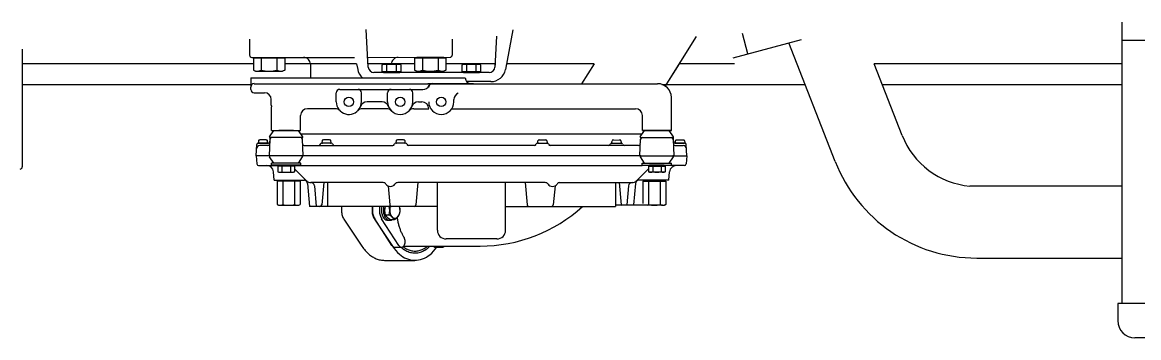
# Model space of a CAD drawing. Header units: millimetres. Extents: x 1638 to 3309, y -435 to 1865.
# Drawn here: x 2375.89 to 2380.93, y -282.7 to -281.27 of the extents above; entities that cross this region are included whole.
import ezdxf

# ---------------------------------------------------------------- set-up
doc = ezdxf.new("R2010")
doc.units = ezdxf.units.MM
doc.linetypes.add('HIDDEN', pattern=[9.525, 6.35, -3.175])
doc.layers.add('35C', color=2, linetype='Continuous')
doc.layers.add('GRAPHICS', color=2, linetype='Continuous')
doc.layers.add('ballast', color=1, linetype='HIDDEN', lineweight=25)

# ---------------------------------------------------------------- blocks, each defined once
blk = doc.blocks.new('EXISTING BALLAST SYSTEM')
at = {"layer": '35C', "color": 8}
for p, q in [((2375.8904, -281.5513), (2376.9284, -281.5513)), ((2378.7786, -281.5513), (2379.4255, -281.5513)), ((2379.7737, -281.5513), (2380.8549, -281.5513))]:
    blk.add_line(p, q, dxfattribs=at)
at = {"layer": 'GRAPHICS', "color": 8}
for p, q in [((2380.8549, -281.2706), (2380.8549, -282.5429)), ((2376.9164, -281.3466), (2376.9164, -281.4188)), ((2377.4527, -281.4734, 0), (2377.4438, -281.3031, 0)), ((2377.8322, -281.3466), (2377.8322, -281.4187)), ((2378.0316, -281.334, 0), (2378.0243, -281.4734, 0)), ((2378.1051, -281.3046, 0), (2378.0721, -281.4841, 0)), ((2378.934, -281.3343), (2378.7916, -281.5604)), ((2379.1008, -281.4312), (2379.4093, -281.3485)), ((2379.1008, -281.4312), (2379.4093, -281.3485)), ((2379.167, -281.4134), (2379.1425, -281.3219)), ((2379.167, -281.4134), (2379.1425, -281.3219)), ((2382.2985, -281.353), (2380.8549, -281.353)), ((2375.8904, -281.3927), (2375.8904, -281.9243)), ((2379.5611, -281.9001), (2379.3525, -281.3638)), ((2376.9267, -281.4291), (2377.3901, -281.4291)), ((2376.9338, -281.4324), (2376.9338, -281.4868)), ((2377.0754, -281.4324), (2376.9338, -281.4324)), ((2376.9433, -281.4291), (2376.9433, -281.4324)), ((2376.9433, -281.4291), (2377.0659, -281.4291)), ((2376.9692, -281.4324), (2376.9692, -281.4868)), ((2377.04, -281.4324), (2377.04, -281.4868)), ((2377.0659, -281.4291), (2377.0659, -281.4324)), ((2377.0754, -281.4324), (2377.0754, -281.4868)), ((2377.4458, -281.4291), (2377.8219, -281.429)), ((2377.8035, -281.4323), (2377.6619, -281.4323)), ((2377.6619, -281.4323), (2377.6619, -281.4868)), ((2377.6714, -281.429), (2377.794, -281.429)), ((2377.6714, -281.429), (2377.6714, -281.4323)), ((2377.6973, -281.4323), (2377.6973, -281.4868)), ((2377.7681, -281.4323), (2377.7681, -281.4868)), ((2377.794, -281.429), (2377.794, -281.4323)), ((2377.8035, -281.4323), (2377.8035, -281.4868)), ((2376.9338, -281.4581), (2375.8904, -281.4581)), ((2376.9338, -281.4581), (2375.8904, -281.4581)), ((2375.8904, -281.4581), (2375.8904, -281.9243)), ((2376.9338, -281.4581), (2376.9338, -281.4868)), ((2376.9338, -281.4868), (2376.9433, -281.492)), ((2376.9338, -281.4868), (2376.9433, -281.492)), ((2376.9433, -281.492), (2377.0659, -281.492)), ((2376.9433, -281.492), (2377.0659, -281.492)), ((2377.0754, -281.4868), (2377.0659, -281.492)), ((2377.0754, -281.4868), (2377.0659, -281.492)), ((2377.4001, -281.4581), (2377.0754, -281.4581)), ((2377.4001, -281.4581), (2377.0754, -281.4581)), ((2377.1914, -281.4581), (2377.0754, -281.4581)), ((2377.0754, -281.4581), (2377.0754, -281.4868)), ((2377.1914, -281.4595), (2377.1914, -281.5225)), ((2377.1914, -281.4595), (2377.1914, -281.5225)), ((2377.1914, -281.4595), (2377.1914, -281.5225)), ((2377.4001, -281.4581, 0), (2377.4049, -281.4841, 0)), ((2377.6619, -281.4581), (2377.4519, -281.4581)), ((2377.6619, -281.4581), (2377.4519, -281.4581)), ((2377.4527, -281.4734, 0), (2377.4519, -281.4581, 0)), ((2377.9986, -281.4978, 0), (2377.4784, -281.4978, 0)), ((2377.5214, -281.4978, 0), (2377.4784, -281.4978, 0)), ((2377.5157, -281.463, 0), (2377.5214, -281.4598, 0)), ((2377.5157, -281.463, 0), (2377.5214, -281.4598, 0)), ((2377.5157, -281.4945, 0), (2377.5157, -281.463, 0)), ((2377.5157, -281.4945, 0), (2377.5157, -281.463, 0)), ((2377.5214, -281.4945, 0), (2377.5157, -281.4945, 0)), ((2377.6007, -281.4945, 0), (2377.5157, -281.4945, 0)), ((2377.5214, -281.4598, 0), (2377.595, -281.4598, 0)), ((2377.5214, -281.4598, 0), (2377.595, -281.4598, 0)), ((2377.5214, -281.4978, 0), (2377.5214, -281.4945, 0)), ((2377.5214, -281.4978, 0), (2377.5214, -281.4945, 0)), ((2377.5214, -281.4978, 0), (2377.595, -281.4978, 0)), ((2377.537, -281.4945, 0), (2377.537, -281.463, 0)), ((2377.6619, -281.4581), (2377.5572, -281.4581)), ((2377.6619, -281.4581), (2377.5572, -281.4581)), ((2377.5795, -281.4945, 0), (2377.5795, -281.463, 0)), ((2377.6007, -281.463, 0), (2377.595, -281.4598, 0)), ((2377.6007, -281.463, 0), (2377.595, -281.4598, 0)), ((2377.595, -281.4978, 0), (2377.595, -281.4945, 0)), ((2377.595, -281.4978, 0), (2377.595, -281.4945, 0)), ((2377.6007, -281.4945, 0), (2377.595, -281.4945, 0)), ((2377.882, -281.4978, 0), (2377.595, -281.4978, 0)), ((2377.6007, -281.4945, 0), (2377.6007, -281.463, 0)), ((2377.6007, -281.4945, 0), (2377.6007, -281.463, 0)), ((2377.6619, -281.4581), (2377.6619, -281.4868)), ((2377.6619, -281.4868), (2377.6714, -281.492)), ((2377.6619, -281.4868), (2377.6714, -281.492)), ((2377.6714, -281.492), (2377.794, -281.492)), ((2377.6714, -281.492), (2377.794, -281.492)), ((2377.8035, -281.4868), (2377.794, -281.492)), ((2377.8035, -281.4868), (2377.794, -281.492)), ((2377.9615, -281.4581), (2377.8035, -281.4581)), ((2378.0251, -281.4581), (2377.8035, -281.4581)), ((2377.9615, -281.4581), (2377.8035, -281.4581)), ((2378.0251, -281.4581), (2377.8035, -281.4581)), ((2377.8035, -281.4581), (2377.8035, -281.4868)), ((2377.8763, -281.463, 0), (2377.882, -281.4598, 0)), ((2377.8763, -281.463, 0), (2377.882, -281.4598, 0)), ((2377.8763, -281.4945, 0), (2377.8763, -281.463, 0)), ((2377.8763, -281.4945, 0), (2377.8763, -281.463, 0)), ((2377.9613, -281.4945, 0), (2377.8763, -281.4945, 0)), ((2377.882, -281.4945, 0), (2377.8763, -281.4945, 0)), ((2377.882, -281.4598, 0), (2377.9556, -281.4598, 0)), ((2377.882, -281.4598, 0), (2377.9556, -281.4598, 0)), ((2377.882, -281.4978, 0), (2377.882, -281.4945, 0)), ((2377.882, -281.4978, 0), (2377.882, -281.4945, 0)), ((2377.882, -281.4978, 0), (2377.9556, -281.4978, 0)), ((2377.8975, -281.4945, 0), (2377.8975, -281.463, 0)), ((2377.94, -281.4945, 0), (2377.94, -281.463, 0)), ((2377.9613, -281.463, 0), (2377.9556, -281.4598, 0)), ((2377.9613, -281.463, 0), (2377.9556, -281.4598, 0)), ((2377.9556, -281.4978, 0), (2377.9556, -281.4945, 0)), ((2377.9556, -281.4978, 0), (2377.9556, -281.4945, 0)), ((2377.9613, -281.4945, 0), (2377.9556, -281.4945, 0)), ((2377.9986, -281.4978, 0), (2377.9556, -281.4978, 0)), ((2377.9613, -281.4945, 0), (2377.9613, -281.463, 0)), ((2377.9613, -281.4945, 0), (2377.9613, -281.463, 0)), ((2378.0251, -281.4581), (2377.9615, -281.4581)), ((2378.0251, -281.4581, 0), (2378.0243, -281.4734, 0)), ((2378.0769, -281.4581, 0), (2378.0721, -281.4841, 0)), ((2378.4725, -281.4581), (2378.0769, -281.4581)), ((2378.4725, -281.4581), (2378.0769, -281.4581)), ((2378.4725, -281.4581), (2378.4156, -281.5483)), ((2378.856, -281.4581), (2378.7916, -281.5604)), ((2379.1061, -281.4581), (2378.856, -281.4581)), ((2379.1061, -281.4581), (2378.856, -281.4581)), ((2380.8549, -281.4581), (2379.7374, -281.4581)), ((2380.8549, -281.4581), (2379.7374, -281.4581)), ((2379.8636, -281.7824), (2379.7374, -281.4581)), ((2380.8549, -281.4581), (2380.8549, -282.5429)), ((2376.9221, -281.5225, 0), (2377.8905, -281.5225, 0)), ((2376.9221, -281.5225, 0), (2377.8905, -281.5225, 0)), ((2376.9221, -281.5225, 0), (2377.8905, -281.5225, 0)), ((2376.9221, -281.5225, 0), (2376.9221, -281.5637, 0)), ((2376.9221, -281.5225, 0), (2376.9221, -281.5637, 0)), ((2376.9375, -281.5483, 0), (2377.7411, -281.5483, 0)), ((2377.8476, -281.5483, 0), (2377.7219, -281.5483, 0)), ((2377.7411, -281.5483, 0), (2377.8501, -281.5483, 0)), ((2377.9273, -281.5483, 0), (2377.8501, -281.5483, 0)), ((2377.8501, -281.5483, 0), (2378.7595, -281.5483, 0)), ((2378.0063, -281.539), (2377.8965, -281.539)), ((2378.0063, -281.539), (2377.8965, -281.539)), ((2377.9163, -281.5483, 0), (2378.7595, -281.5483, 0)), ((2377.9163, -281.5483, 0), (2378.7595, -281.5483, 0)), ((2376.9221, -281.574, 0), (2376.9221, -281.5637, 0)), ((2376.9221, -281.574, 0), (2376.9221, -281.5637, 0)), ((2376.9375, -281.5895, 0), (2376.9839, -281.5895, 0)), ((2376.9375, -281.5895, 0), (2376.9839, -281.5895, 0)), ((2377.3084, -281.6307, 0), (2377.3084, -281.5895, 0)), ((2377.3239, -281.574, 0), (2377.6996, -281.574, 0)), ((2377.4218, -281.6307, 0), (2377.4218, -281.5895, 0)), ((2377.5402, -281.6307, 0), (2377.5402, -281.5895, 0)), ((2377.6536, -281.6307, 0), (2377.6536, -281.5895, 0)), ((2377.0148, -281.6204, 0), (2377.0163, -281.6204, 0)), ((2377.0148, -281.6461, 0), (2377.0148, -281.6204, 0)), ((2377.0148, -281.6461, 0), (2377.0148, -281.6204, 0)), ((2377.0148, -281.6204, 0), (2377.0163, -281.6204, 0)), ((2377.0163, -281.7595, 0), (2377.0163, -281.6529, 0)), ((2377.0163, -281.7595, 0), (2377.0163, -281.6529, 0)), ((2377.515, -281.6307, 0), (2377.447, -281.6307, 0)), ((2377.6788, -281.6307, 0), (2377.6948, -281.6307, 0)), ((2377.839, -281.6307, 0), (2377.839, -281.6204, 0)), ((2378.8213, -281.7595, 0), (2378.8213, -281.6101, 0)), ((2378.8213, -281.7595, 0), (2378.8213, -281.6101, 0)), ((2377.1472, -281.7595, 0), (2377.1472, -281.6925, 0)), ((2377.3031, -281.6616, 0), (2377.1781, -281.6616, 0)), ((2377.5349, -281.6616, 0), (2377.4271, -281.6616, 0)), ((2377.6589, -281.6616, 0), (2377.7257, -281.6616, 0)), ((2377.8298, -281.6616, 0), (2378.6596, -281.6616, 0)), ((2378.6905, -281.7595, 0), (2378.6905, -281.6925, 0)), ((2376.9572, -281.8062, 0), (2376.9562, -281.8148, 0)), ((2376.9572, -281.8062, 0), (2376.9562, -281.8148, 0)), ((2376.9909, -281.8026, 0), (2376.9636, -281.8026, 0)), ((2376.9909, -281.8026, 0), (2376.9636, -281.8026, 0)), ((2376.9983, -281.8148, 0), (2376.9973, -281.8062, 0)), ((2376.9983, -281.8148, 0), (2376.9973, -281.8062, 0)), ((2377.0084, -281.7997, 0), (2377.0045, -281.8748, 0)), ((2377.0088, -281.7923, 0), (2377.0067, -281.8237, 0)), ((2377.0071, -281.7883, 0), (2377.0263, -281.7595, 0)), ((2377.0071, -281.7883, 0), (2377.0263, -281.7595, 0)), ((2377.0088, -281.7923, 0), (2377.0076, -281.8108, 0)), ((2377.1543, -281.7923, 0), (2377.0092, -281.7923, 0)), ((2377.0863, -281.7923, 0), (2377.0162, -281.7923, 0)), ((2377.0163, -281.7595, 0), (2377.0263, -281.7595, 0)), ((2377.0163, -281.7595, 0), (2377.0263, -281.7595, 0)), ((2377.0163, -281.7595, 0), (2377.1472, -281.7595, 0)), ((2377.0163, -281.7595, 0), (2377.1472, -281.7595, 0)), ((2377.1145, -281.7595, 0), (2377.0491, -281.7595, 0)), ((2377.1474, -281.7923, 0), (2377.0863, -281.7923, 0)), ((2377.1565, -281.7883, 0), (2377.1372, -281.7595, 0)), ((2378.6888, -281.7769, 0), (2377.1488, -281.7769, 0)), ((2377.159, -281.8748, 0), (2377.1551, -281.7997, 0)), ((2377.2438, -281.8062, 0), (2377.2428, -281.8148, 0)), ((2377.2438, -281.8062, 0), (2377.2428, -281.8148, 0)), ((2377.2776, -281.8026, 0), (2377.2502, -281.8026, 0)), ((2377.2849, -281.8148, 0), (2377.284, -281.8062, 0)), ((2377.2849, -281.8148, 0), (2377.284, -281.8062, 0)), ((2377.5786, -281.8062, 0), (2377.5777, -281.8148, 0)), ((2377.6124, -281.8026, 0), (2377.585, -281.8026, 0)), ((2377.6198, -281.8148, 0), (2377.6188, -281.8062, 0)), ((2378.2179, -281.8148, 0), (2378.2189, -281.8062, 0)), ((2378.2253, -281.8026, 0), (2378.2526, -281.8026, 0)), ((2378.259, -281.8062, 0), (2378.26, -281.8148, 0)), ((2378.5527, -281.8148, 0), (2378.5537, -281.8062, 0)), ((2378.5601, -281.8026, 0), (2378.5928, -281.8043, 0)), ((2378.5939, -281.8062, 0), (2378.5948, -281.8148, 0)), ((2378.6786, -281.8748, 0), (2378.6826, -281.7997, 0)), ((2378.6812, -281.7884, 0), (2378.7004, -281.7595, 0)), ((2378.6833, -281.7924, 0), (2378.8285, -281.7924, 0)), ((2378.6903, -281.7924, 0), (2378.7513, -281.7924, 0)), ((2378.6905, -281.7595, 0), (2378.8213, -281.7595, 0)), ((2378.8213, -281.7595, 0), (2378.6905, -281.7595, 0)), ((2378.7232, -281.7595, 0), (2378.7886, -281.7595, 0)), ((2378.7513, -281.7924, 0), (2378.8215, -281.7924, 0)), ((2378.8113, -281.7595, 0), (2378.8213, -281.7595, 0)), ((2378.8306, -281.7884, 0), (2378.8113, -281.7595, 0)), ((2378.8306, -281.7884, 0), (2378.8114, -281.7595, 0)), ((2378.8213, -281.7595, 0), (2378.8114, -281.7595, 0)), ((2378.8288, -281.7924, 0), (2378.831, -281.8238, 0)), ((2378.8288, -281.7924, 0), (2378.8301, -281.8107, 0)), ((2378.8292, -281.7997, 0), (2378.8332, -281.8748, 0)), ((2378.8394, -281.8148, 0), (2378.8403, -281.8062, 0)), ((2378.8394, -281.8148, 0), (2378.8403, -281.8062, 0)), ((2378.8467, -281.8026, 0), (2378.8741, -281.8026, 0)), ((2378.8467, -281.8026, 0), (2378.8741, -281.8026, 0)), ((2378.8805, -281.8062, 0), (2378.8815, -281.8148, 0)), ((2378.8805, -281.8062, 0), (2378.8815, -281.8148, 0)), ((2376.9463, -281.8748, 0), (2376.9491, -281.8227, 0)), ((2376.9463, -281.8748, 0), (2376.9491, -281.8227, 0)), ((2376.9542, -281.8178, 0), (2376.9999, -281.8178, 0)), ((2376.9542, -281.8178, 0), (2376.9999, -281.8178, 0)), ((2376.9957, -281.8176, 0), (2376.9588, -281.8176, 0)), ((2376.9957, -281.8176, 0), (2376.9588, -281.8176, 0)), ((2376.9996, -281.8284, 0), (2376.9634, -281.8284, 0)), ((2377.1639, -281.8284, 0), (2377.3858, -281.8284, 0)), ((2377.2866, -281.8178, 0), (2377.2412, -281.8178, 0)), ((2377.2866, -281.8178, 0), (2377.2412, -281.8178, 0)), ((2377.2824, -281.8176, 0), (2377.2454, -281.8176, 0)), ((2377.3858, -281.8284, 0), (2377.5634, -281.8284, 0)), ((2377.6214, -281.8178, 0), (2377.576, -281.8178, 0)), ((2377.6172, -281.8176, 0), (2377.5802, -281.8176, 0)), ((2378.2036, -281.8284, 0), (2377.634, -281.8284, 0)), ((2378.2163, -281.8178, 0), (2378.2616, -281.8178, 0)), ((2378.2205, -281.8176, 0), (2378.2574, -281.8176, 0)), ((2378.4519, -281.8284, 0), (2378.2743, -281.8284, 0)), ((2378.6737, -281.8284, 0), (2378.4519, -281.8284, 0)), ((2378.5511, -281.8178, 0), (2378.5964, -281.8178, 0)), ((2378.5553, -281.8176, 0), (2378.5923, -281.8176, 0)), ((2378.8835, -281.8179, 0), (2378.8378, -281.8179, 0)), ((2378.8835, -281.8179, 0), (2378.8378, -281.8179, 0)), ((2378.8381, -281.8284, 0), (2378.8742, -281.8284, 0)), ((2378.8419, -281.8176, 0), (2378.8789, -281.8176, 0)), ((2378.8419, -281.8176, 0), (2378.8789, -281.8176, 0)), ((2378.8913, -281.8748, 0), (2378.8886, -281.8227, 0)), ((2378.8913, -281.8748, 0), (2378.8886, -281.8227, 0)), ((2376.9463, -281.8748, 0), (2376.9496, -281.9115, 0)), ((2376.9463, -281.8748, 0), (2376.9496, -281.9115, 0)), ((2377.0851, -281.8748, 0), (2376.9464, -281.8748, 0)), ((2377.0263, -281.9073, 0), (2377.0073, -281.8788, 0)), ((2377.0161, -281.9176, 0), (2377.0161, -281.9073, 0)), ((2377.1474, -281.9073, 0), (2377.0161, -281.9073, 0)), ((2377.1145, -281.9073, 0), (2377.0491, -281.9073, 0)), ((2378.6835, -281.8748, 0), (2377.0851, -281.8748, 0)), ((2377.1372, -281.9073, 0), (2377.1563, -281.8788, 0)), ((2377.1474, -281.9176, 0), (2377.1474, -281.9073, 0)), ((2378.7004, -281.9073, 0), (2378.6814, -281.8788, 0)), ((2378.6835, -281.8748, 0), (2378.8913, -281.8748, 0)), ((2378.6902, -281.9176, 0), (2378.6902, -281.9073, 0)), ((2378.6902, -281.9073, 0), (2378.8216, -281.9073, 0)), ((2378.7232, -281.9073, 0), (2378.7886, -281.9073, 0)), ((2378.8114, -281.9073, 0), (2378.8304, -281.8788, 0)), ((2378.8216, -281.9176, 0), (2378.8216, -281.9073, 0)), ((2378.8913, -281.8748, 0), (2378.8881, -281.9115, 0)), ((2378.8913, -281.8748, 0), (2378.8881, -281.9115, 0)), ((2376.9573, -281.9185, 0), (2377.0491, -281.9185, 0)), ((2376.9573, -281.9185, 0), (2376.9995, -281.9185, 0)), ((2377.1474, -281.9176, 0), (2377.0161, -281.9176, 0)), ((2377.028, -281.9853, 0), (2377.0246, -281.9468, 0)), ((2377.028, -281.9853, 0), (2377.0246, -281.9468, 0)), ((2377.044, -281.9209, 0), (2377.044, -281.9465, 0)), ((2377.1195, -281.9209, 0), (2377.044, -281.9209, 0)), ((2377.044, -281.9465, 0), (2377.0491, -281.9493, 0)), ((2377.0491, -281.9176, 0), (2377.0491, -281.9209, 0)), ((2377.0491, -281.9176, 0), (2377.1145, -281.9176, 0)), ((2377.0491, -281.9493, 0), (2377.1145, -281.9493, 0)), ((2377.0629, -281.9209, 0), (2377.0629, -281.9465, 0)), ((2377.1007, -281.9209, 0), (2377.1007, -281.9465, 0)), ((2377.1145, -281.9176, 0), (2377.1145, -281.9209, 0)), ((2377.1145, -281.9185, 0), (2378.6902, -281.9185, 0)), ((2377.1195, -281.9465, 0), (2377.1145, -281.9493, 0)), ((2377.1195, -281.9209, 0), (2377.1195, -281.9465, 0)), ((2377.1195, -281.9338, 0), (2377.1725, -281.9868, 0)), ((2378.7181, -281.9338, 0), (2378.6651, -281.9868, 0)), ((2378.6902, -281.9176, 0), (2378.8216, -281.9176, 0)), ((2378.7181, -281.9209, 0), (2378.7181, -281.9465, 0)), ((2378.7181, -281.9209, 0), (2378.7937, -281.9209, 0)), ((2378.7181, -281.9465, 0), (2378.7232, -281.9493, 0)), ((2378.7232, -281.9176, 0), (2378.7232, -281.9209, 0)), ((2378.7886, -281.9176, 0), (2378.7232, -281.9176, 0)), ((2378.7886, -281.9493, 0), (2378.7232, -281.9493, 0)), ((2378.737, -281.9209, 0), (2378.737, -281.9465, 0)), ((2378.7748, -281.9209, 0), (2378.7748, -281.9465, 0)), ((2378.7886, -281.9176, 0), (2378.7886, -281.9209, 0)), ((2378.8804, -281.9186, 0), (2378.7886, -281.9186, 0)), ((2378.7937, -281.9465, 0), (2378.7886, -281.9493, 0)), ((2378.7937, -281.9209, 0), (2378.7937, -281.9465, 0)), ((2378.8097, -281.9853, 0), (2378.8131, -281.9468, 0)), ((2378.8097, -281.9853, 0), (2378.8131, -281.9468, 0)), ((2378.8804, -281.9186, 0), (2378.8426, -281.9186, 0)), ((2377.028, -281.9853, 0), (2377.0484, -281.9853, 0)), ((2377.028, -281.9853, 0), (2377.165, -281.9853, 0)), ((2377.0415, -281.9886, 0), (2377.0415, -282.0948, 0)), ((2377.0415, -281.9886, 0), (2377.0415, -282.0948, 0)), ((2377.1453, -281.9886, 0), (2377.0415, -281.9886, 0)), ((2377.0484, -281.9886, 0), (2377.0415, -281.9886, 0)), ((2377.0484, -281.9853, 0), (2377.0484, -281.9886, 0)), ((2377.0484, -281.9853, 0), (2377.0484, -281.9886, 0)), ((2377.0484, -281.9853, 0), (2377.1384, -281.9853, 0)), ((2377.0674, -281.9886, 0), (2377.0674, -282.0948, 0)), ((2377.1194, -281.9886, 0), (2377.1194, -282.0948, 0)), ((2377.1384, -281.9853, 0), (2377.165, -281.9853, 0)), ((2377.1384, -281.9853, 0), (2377.1384, -281.9886, 0)), ((2377.1384, -281.9853, 0), (2377.1384, -281.9886, 0)), ((2377.1453, -281.9886, 0), (2377.1384, -281.9886, 0)), ((2377.1453, -281.9886, 0), (2377.1453, -282.0948, 0)), ((2377.1453, -281.9886, 0), (2377.1453, -282.0948, 0)), ((2377.1785, -281.9994, 0), (2377.1876, -282.1035, 0)), ((2377.1785, -281.9994, 0), (2377.1876, -282.1035, 0)), ((2377.4507, -281.9958, 0), (2377.1944, -281.9958, 0)), ((2377.2513, -281.9958, 0), (2377.2425, -282.0964, 0)), ((2377.2687, -281.9958, 0), (2377.2687, -282.1035, 0)), ((2377.52, -281.9958, 0), (2377.4517, -281.9958, 0)), ((2378.2518, -281.9958, 0), (2377.5858, -281.9958, 0)), ((2377.6765, -281.9958, 0), (2377.6677, -282.0965, 0)), ((2377.7647, -282.2114, 0), (2377.7647, -281.9958, 0)), ((2378.0729, -282.2114, 0), (2378.0729, -281.9958, 0)), ((2378.1611, -281.9958, 0), (2378.1699, -282.0965, 0)), ((2378.3177, -281.9958, 0), (2378.386, -281.9958, 0)), ((2378.387, -281.9958, 0), (2378.6433, -281.9958, 0)), ((2378.5689, -281.9958, 0), (2378.5689, -282.0986, 0)), ((2378.5863, -281.9958, 0), (2378.5951, -282.0965, 0)), ((2378.6592, -281.9994, 0), (2378.6507, -282.0965, 0)), ((2378.8097, -281.9853, 0), (2378.6727, -281.9853, 0)), ((2378.6923, -281.9886, 0), (2378.6923, -282.0908, 0)), ((2378.6923, -281.9886, 0), (2378.7962, -281.9886, 0)), ((2378.6993, -281.9853, 0), (2378.6993, -281.9886, 0)), ((2378.7892, -281.9853, 0), (2378.6993, -281.9853, 0)), ((2378.7183, -281.9886, 0), (2378.7183, -282.0948, 0)), ((2378.7702, -281.9886, 0), (2378.7702, -282.0948, 0)), ((2378.7892, -281.9853, 0), (2378.7892, -281.9886, 0)), ((2378.7892, -281.9853, 0), (2378.7892, -281.9886, 0)), ((2378.8097, -281.9853, 0), (2378.7892, -281.9853, 0)), ((2378.7892, -281.9886, 0), (2378.7962, -281.9886, 0)), ((2378.7962, -281.9886, 0), (2378.7962, -282.0948, 0)), ((2378.7962, -281.9886, 0), (2378.7962, -282.0948, 0)), ((2377.2092, -282.0099, 0), (2377.2174, -282.1035, 0)), ((2377.5418, -282.0103, 0), (2377.5493, -282.0965, 0)), ((2378.2959, -282.0103, 0), (2378.2883, -282.0965, 0)), ((2378.6285, -282.0099, 0), (2378.6209, -282.0969, 0)), ((2380.8549, -282.0114), (2380.1697, -282.0114)), ((2380.8549, -282.0114), (2380.1697, -282.0114)), ((2377.0415, -282.0948, 0), (2377.0484, -282.0986, 0)), ((2377.0561, -282.0986, 0), (2377.1324, -282.0986, 0)), ((2377.0561, -282.0986, 0), (2377.1324, -282.0986, 0)), ((2377.3334, -282.1035, 0), (2377.1876, -282.1035, 0)), ((2377.7647, -282.1035, 0), (2377.1876, -282.1035, 0)), ((2378.0729, -282.1035, 0), (2378.5689, -282.1035, 0)), ((2378.4205, -282.1035, 0), (2378.5689, -282.1035, 0)), ((2378.7816, -282.0986, 0), (2378.5689, -282.0986, 0)), ((2378.7816, -282.0986, 0), (2378.5689, -282.0986, 0)), ((2378.5689, -282.0986, 0), (2378.5689, -282.1035, 0)), ((2378.7962, -282.0948, 0), (2378.7892, -282.0986, 0)), ((2377.5594, -282.2802), (2377.4816, -282.1591)), ((2377.5909, -282.2802), (2377.5131, -282.1591)), ((2377.5291, -282.1418), (2377.547, -282.1418)), ((2377.3428, -282.1616), (2377.4241, -282.2838)), ((2377.3428, -282.1616), (2377.4241, -282.2838)), ((2377.4809, -282.1616), (2377.5622, -282.2838)), ((2377.5413, -282.1662), (2377.5499, -282.1662)), ((2377.5526, -282.1629), (2377.5704, -282.1629)), ((2378.0334, -282.2509, 0), (2377.8042, -282.2509, 0)), ((2377.5711, -282.2877), (2377.6027, -282.2877)), ((2377.6121, -282.2831), (2377.9579, -282.2831)), ((2377.7559, -282.2877), (2377.7874, -282.2877)), ((2377.762, -282.2877), (2377.7874, -282.2877)), ((2377.7969, -282.2831), (2377.9579, -282.2831)), ((2377.5255, -282.3475), (2377.6636, -282.3475)), ((2377.5255, -282.3475), (2377.6636, -282.3475)), ((2380.8549, -282.3385), (2380.2001, -282.3385)), ((2380.8549, -282.3385), (2380.2001, -282.3385)), ((2381.08, -282.5429), (2380.8369, -282.5429)), ((2380.8369, -282.5429), (2380.8369, -282.6202)), ((2380.8369, -282.5429), (2380.8369, -282.6202)), ((2380.8549, -282.5429), (2380.8369, -282.5429)), ((2383.7319, -282.6974), (2380.9142, -282.6974)), ((2383.7319, -282.6974), (2380.9142, -282.6974))]:
    blk.add_line(p, q, dxfattribs=at)
for centre in [(2377.3651, -281.6307, 0), (2377.5969, -281.6307, 0), (2377.7823, -281.6307, 0)]:
    blk.add_circle(centre, 0.0211, dxfattribs=at)
for centre, radius, start, end in [((2376.9267, -281.4188), 0.0103, 180.0286, 270), ((2377.1605, -281.46), 0.0309, 359.9905, 90.0095), ((2377.5881, -281.46), 0.0309, 90, 180.0095), ((2377.8219, -281.4187), 0.0103, 270, 359.9714), ((2376.9515, -281.4594), 0.0326, 237.1381, 302.8695), ((2377.0046, -281.3694), 0.1226, 253.2219, 286.7804), ((2377.0577, -281.4594), 0.0326, 237.1305, 302.8619), ((2377.4707, -281.472, 0), 0.067, 190.4101, 228.9297), ((2377.4707, -281.472, 0), 0.067, 190.4101, 228.9297), ((2377.4784, -281.472, 0), 0.0258, 183.0038, 270), ((2377.4784, -281.472, 0), 0.0258, 183.0038, 270), ((2377.5263, -281.4794, 0), 0.0196, 57.1253, 122.8747), ((2377.5582, -281.5334, 0), 0.0736, 73.2201, 106.7799), ((2377.5901, -281.4794, 0), 0.0196, 57.1253, 122.8621), ((2377.6796, -281.4594), 0.0326, 237.1305, 302.8619), ((2377.7327, -281.3693), 0.1227, 253.2226, 286.7797), ((2377.7858, -281.4594), 0.0326, 237.1305, 302.8619), ((2377.8869, -281.4794, 0), 0.0196, 57.1379, 122.8747), ((2377.9188, -281.5334, 0), 0.0736, 73.2201, 106.7799), ((2377.9507, -281.4794, 0), 0.0196, 57.1253, 122.8621), ((2377.9986, -281.472, 0), 0.0258, 270, 356.9962), ((2377.9986, -281.472, 0), 0.0258, 270, 356.9962), ((2378.0063, -281.472, 0), 0.067, 270, 349.5899), ((2378.0063, -281.472, 0), 0.067, 270, 349.5899), ((2376.9375, -281.5637, 0), 0.0155, 90, 180), ((2377.7411, -281.5637, 0), 0.0155, 90, 180), ((2377.9163, -281.5225, 0), 0.0258, 180, 270), ((2377.9163, -281.5225, 0), 0.0258, 180, 270), ((2378.7595, -281.6101, 0), 0.0618, 0, 90), ((2378.7595, -281.6101, 0), 0.0618, 0, 90), ((2376.9375, -281.574, 0), 0.0155, 180, 270), ((2376.9375, -281.574, 0), 0.0155, 180, 270), ((2376.9839, -281.6204, 0), 0.0309, 0, 90), ((2376.9839, -281.6204, 0), 0.0309, 0, 90), ((2377.3239, -281.5895, 0), 0.0155, 90, 180), ((2377.4063, -281.5895, 0), 0.0155, 0, 90), ((2377.5557, -281.5895, 0), 0.0155, 90, 180), ((2377.6381, -281.5895, 0), 0.0155, 0, 90), ((2377.6996, -281.5431, 0), 0.0309, 270, 333.5972), ((2377.8699, -281.6204, 0), 0.0309, 111.3262, 180), ((2377.0303, -281.6461, 0), 0.0155, 180, 205.745), ((2377.3651, -281.6307, 0), 0.0567, 180, 328.025), ((2377.3651, -281.6307, 0), 0.0567, 328.0366, 0), ((2377.447, -281.6616, 0), 0.0309, 90, 159.3266), ((2377.515, -281.6616, 0), 0.0309, 20.67, 90), ((2377.5969, -281.6307, 0), 0.0567, 180, 0), ((2377.6788, -281.6616, 0), 0.0309, 90, 159.3266), ((2377.6948, -281.6616, 0), 0.0309, 0, 90), ((2377.7823, -281.6307, 0), 0.0567, 180, 0), ((2377.1781, -281.6925, 0), 0.0309, 90, 180), ((2377.3031, -281.6925, 0), 0.0309, 44.8987, 90), ((2377.4271, -281.6925, 0), 0.0309, 90, 135.1013), ((2377.5349, -281.6925, 0), 0.0309, 44.8987, 90), ((2377.6589, -281.6925, 0), 0.0309, 90, 135.1013), ((2378.6596, -281.6925, 0), 0.0309, 0, 90), ((2376.9597, -281.8064, 0), 0.00257, 125.631, 175.065), ((2376.9597, -281.8064, 0), 0.00257, 125.631, 175.065), ((2376.9636, -281.8118, 0), 0.00916, 90, 125.6462), ((2376.9636, -281.8118, 0), 0.00916, 90, 125.6462), ((2376.9909, -281.8118, 0), 0.00917, 54.3538, 90), ((2376.9909, -281.8118, 0), 0.00917, 54.3538, 90), ((2376.9948, -281.8064, 0), 0.00258, 4.9251, 54.2759), ((2376.9948, -281.8064, 0), 0.00258, 4.9251, 54.2759), ((2377.0092, -281.7898, 0), 0.00257, 146.3417, 270), ((2377.0092, -281.7898, 0), 0.00257, 146.3417, 261.3003), ((2377.0162, -281.8001, 0), 0.00773, 90, 176.9812), ((2377.1474, -281.8001, 0), 0.00773, 3.0188, 90), ((2377.1543, -281.7898, 0), 0.00258, 270, 33.6583), ((2377.2464, -281.8064, 0), 0.00257, 125.631, 175.065), ((2377.2502, -281.8118, 0), 0.00916, 90, 125.6462), ((2377.2776, -281.8118, 0), 0.00917, 54.3538, 90), ((2377.2814, -281.8064, 0), 0.00257, 4.935, 54.369), ((2377.5812, -281.8064, 0), 0.00257, 125.631, 175.065), ((2377.585, -281.8118, 0), 0.00916, 90, 125.6462), ((2377.6124, -281.8118, 0), 0.00917, 54.3538, 90), ((2377.6162, -281.8064, 0), 0.00257, 4.935, 54.369), ((2378.2214, -281.8064, 0), 0.00257, 125.631, 175.065), ((2378.2253, -281.8118, 0), 0.00916, 90, 125.6462), ((2378.2526, -281.8118, 0), 0.00917, 54.3538, 90), ((2378.2565, -281.8064, 0), 0.00257, 4.935, 54.369), ((2378.5601, -281.8118, 0), 0.00916, 90, 125.6462), ((2378.5875, -281.8118, 0), 0.00917, 54.3538, 90), ((2378.5913, -281.8064, 0), 0.00257, 4.935, 54.369), ((2378.6833, -281.7898, 0), 0.00257, 146.3417, 270), ((2378.6903, -281.8001, 0), 0.00773, 90, 176.9812), ((2378.8215, -281.8001, 0), 0.00773, 3.0188, 89.9618), ((2378.8285, -281.7898, 0), 0.00258, 270, 33.6583), ((2378.8285, -281.7898, 0), 0.00258, 270, 33.6583), ((2378.8429, -281.8064, 0), 0.00258, 125.7241, 175.065), ((2378.8429, -281.8064, 0), 0.00258, 125.7241, 175.065), ((2378.8467, -281.8118, 0), 0.00917, 90, 125.6275), ((2378.8467, -281.8118, 0), 0.00917, 90, 125.6275), ((2378.8741, -281.8118, 0), 0.00917, 54.3725, 90), ((2378.8741, -281.8118, 0), 0.00917, 54.3725, 90), ((2378.8779, -281.8064, 0), 0.00257, 4.935, 54.2759), ((2378.8779, -281.8064, 0), 0.00257, 4.935, 54.2759), ((2380.2001, -281.6515), 0.3611, 201.2544, 265.1605), ((2380.2001, -281.6515), 0.3611, 201.2544, 265.1605), ((2376.9634, -281.8438, 0), 0.0155, 90, 176.9993), ((2376.9542, -281.823, 0), 0.00515, 90, 177.0173), ((2376.9542, -281.823, 0), 0.00515, 90, 177.0173), ((2376.9588, -281.815, 0), 0.00257, 175.065, 270), ((2376.9588, -281.815, 0), 0.00257, 175.065, 270), ((2376.9957, -281.815, 0), 0.00258, 270, 4.935), ((2376.9957, -281.815, 0), 0.00258, 270, 4.935), ((2376.9996, -281.8207, 0), 0.00773, 270, 356.9812), ((2376.9999, -281.8101, 0), 0.00773, 270, 356.0995), ((2376.9999, -281.8101, 0), 0.00773, 270, 356.0995), ((2377.1639, -281.8207, 0), 0.00773, 183.0188, 270), ((2377.2286, -281.8207, 0), 0.00773, 270, 349.6337), ((2377.2286, -281.8207, 0), 0.00773, 270, 349.6337), ((2377.2412, -281.823, 0), 0.00515, 90, 169.6234), ((2377.2412, -281.823, 0), 0.00515, 90, 169.6234), ((2377.2454, -281.815, 0), 0.00257, 175.065, 270), ((2377.2824, -281.815, 0), 0.00258, 270, 4.935), ((2377.2866, -281.823, 0), 0.00515, 10.3663, 90), ((2377.2866, -281.823, 0), 0.00515, 10.3663, 90), ((2377.2992, -281.8207, 0), 0.00772, 190.3732, 270), ((2377.2992, -281.8207, 0), 0.00772, 190.3732, 270), ((2377.5634, -281.8207, 0), 0.00773, 270, 349.6337), ((2377.576, -281.823, 0), 0.00515, 90, 169.6234), ((2377.5802, -281.815, 0), 0.00257, 175.065, 270), ((2377.6172, -281.815, 0), 0.00258, 270, 4.935), ((2377.6214, -281.823, 0), 0.00515, 10.3663, 90), ((2377.634, -281.8207, 0), 0.00772, 190.3732, 270), ((2378.2036, -281.8207, 0), 0.00773, 270, 349.6337), ((2378.2163, -281.823, 0), 0.00515, 90, 169.6337), ((2378.2205, -281.815, 0), 0.00257, 175.065, 270), ((2378.2574, -281.815, 0), 0.00258, 270, 4.935), ((2378.2616, -281.823, 0), 0.00515, 10.4227, 90), ((2378.2743, -281.8207, 0), 0.00773, 190.3663, 270), ((2378.5384, -281.8207, 0), 0.00773, 270, 349.6337), ((2378.5511, -281.823, 0), 0.00515, 90, 169.6337), ((2378.5553, -281.815, 0), 0.00257, 175.065, 270), ((2378.5923, -281.815, 0), 0.00258, 270, 4.935), ((2378.5964, -281.823, 0), 0.00515, 10.4227, 90), ((2378.6091, -281.8207, 0), 0.00773, 190.3663, 270), ((2378.6737, -281.8207, 0), 0.00773, 270, 357.0193), ((2378.8378, -281.8101, 0), 0.00772, 183.9005, 270), ((2378.8378, -281.8101, 0), 0.00772, 183.9005, 270), ((2378.8381, -281.8207, 0), 0.00773, 182.9807, 270), ((2378.8419, -281.815, 0), 0.00257, 175.065, 270), ((2378.8419, -281.815, 0), 0.00257, 175.065, 270), ((2378.8742, -281.8439, 0), 0.0154, 3.0007, 90), ((2378.8789, -281.815, 0), 0.00258, 270, 4.935), ((2378.8789, -281.815, 0), 0.00258, 270, 4.935), ((2378.8835, -281.823, 0), 0.00515, 2.9827, 90), ((2378.8835, -281.823, 0), 0.00515, 2.9827, 90), ((2377.0094, -281.8773, 0), 0.00258, 90, 213.6583), ((2377.1541, -281.8773, 0), 0.00257, 326.3417, 90), ((2378.6835, -281.8774, 0), 0.00258, 90, 213.6583), ((2378.8282, -281.8774, 0), 0.00257, 326.3417, 90), ((2380.2001, -281.6515), 0.6856, 201.2543, 270), ((2380.2001, -281.6515), 0.6856, 201.2543, 270), ((2375.8801, -281.9243), 0.0103, 270, 0), ((2375.8801, -281.9243), 0.0103, 270, 0), ((2376.9573, -281.9108, 0), 0.00773, 185.0111, 270), ((2376.9573, -281.9108, 0), 0.00773, 185.0111, 270), ((2376.9938, -281.9494, 0), 0.0309, 5.0008, 90), ((2376.9938, -281.9494, 0), 0.0309, 5.0008, 90), ((2377.0534, -281.9319, 0), 0.0174, 237.1333, 302.8667), ((2377.0818, -281.8839, 0), 0.0654, 253.2217, 286.7783), ((2377.1101, -281.9319, 0), 0.0174, 237.1333, 302.8667), ((2378.7276, -281.9319, 0), 0.0174, 237.1333, 302.8667), ((2378.7559, -281.8839, 0), 0.0654, 253.2187, 286.7727), ((2378.7842, -281.9319, 0), 0.0174, 237.1333, 302.8667), ((2378.8438, -281.9495, 0), 0.0309, 89.9905, 174.9992), ((2378.8438, -281.9495, 0), 0.0309, 89.9905, 174.9992), ((2378.8804, -281.9108, 0), 0.00773, 270, 354.9922), ((2378.8804, -281.9108, 0), 0.00773, 270, 354.9922), ((2377.1631, -282.0008, 0), 0.0155, 4.9904, 90), ((2377.1631, -282.0008, 0), 0.0155, 4.9904, 90), ((2377.165, -282.0008, 0), 0.0155, 50.6542, 90), ((2377.165, -282.0008, 0), 0.0155, 50.6542, 90), ((2377.1944, -281.9649, 0), 0.0309, 225.0068, 270), ((2377.1938, -282.0113, 0), 0.0155, 5.0094, 90), ((2377.52, -282.0113, 0), 0.0155, 35.0092, 90), ((2377.5529, -281.9882, 0), 0.0247, 215.0145, 324.9855), ((2377.5858, -282.0113, 0), 0.0155, 90, 144.9908), ((2378.2518, -282.0113, 0), 0.0155, 34.9983, 89.9809), ((2378.2847, -281.9882, 0), 0.0247, 215.0145, 324.9757), ((2378.3177, -282.0113, 0), 0.0155, 90, 144.9908), ((2378.6439, -282.0113, 0), 0.0155, 90, 174.9906), ((2378.6433, -281.9649, 0), 0.0309, 270, 315), ((2378.6746, -282.0008, 0), 0.0155, 90, 174.9906), ((2378.6727, -282.0008, 0), 0.0155, 90, 129.3458), ((2377.0545, -282.0747, 0), 0.0239, 237.138, 302.8723), ((2377.0545, -282.0747, 0), 0.0239, 237.138, 275.6626), ((2377.0934, -282.0087, 0), 0.0899, 253.2225, 286.7775), ((2377.1324, -282.0747, 0), 0.0239, 237.1277, 302.862), ((2377.1324, -282.0747, 0), 0.0239, 267.4098, 302.862), ((2377.2348, -282.0958, 0), 0.00773, 268.1278, 354.9889), ((2377.4154, -282.1204), 0.0838, 168.362, 175.3982), ((2377.4154, -282.1204), 0.0838, 168.3622, 175.3982), ((2377.5536, -282.1204), 0.0838, 168.3605, 175.4161), ((2377.5508, -282.1204), 0.0794, 167.7341, 174.8238), ((2377.5824, -282.1204), 0.0794, 167.7343, 174.824), ((2377.5785, -282.1206), 0.0664, 165.1094, 177.6017), ((2377.5882, -282.1208), 0.0674, 165.1089, 179.9413), ((2377.6122, -282.1208), 0.0856, 168.3305, 194.1658), ((2377.4625, -282.1208), 0.087, 346.0649, 11.4808), ((2377.557, -282.0958, 0), 0.00773, 185.0111, 270), ((2377.6, -282.1201), 0.0505, 160.8455, 174.4118), ((2377.5427, -282.1208), 0.0537, 337.0223, 18.8331), ((2377.5459, -282.1201), 0.0505, 5.5868, 19.1529), ((2377.66, -282.0958, 0), 0.00773, 270, 354.9889), ((2377.9579, -281.5975), 0.6856, 270, 312.4274), ((2377.9579, -281.5975), 0.6856, 270, 312.4283), ((2378.1776, -282.0958, 0), 0.00773, 185.0078, 270), ((2378.2806, -282.0958, 0), 0.00773, 270, 354.9889), ((2378.6028, -282.0958, 0), 0.00773, 185.0078, 201.6242), ((2378.6028, -282.0958, 0), 0.00773, 185.0078, 201.6242), ((2378.7053, -282.0747, 0), 0.0239, 287.3386, 302.862), ((2378.7443, -282.0087, 0), 0.0899, 253.2194, 286.7766), ((2378.7832, -282.0747, 0), 0.0239, 237.138, 302.862), ((2378.7832, -282.0747, 0), 0.0239, 265.5343, 302.862), ((2377.4201, -282.1208), 0.0884, 175.3982, 182.2459), ((2377.4201, -282.1208), 0.0884, 175.3982, 182.2459), ((2377.4189, -282.1208), 0.0873, 182.2459, 189.1853), ((2377.4189, -282.1208), 0.0873, 182.2459, 189.1853), ((2377.4102, -282.1222), 0.0784, 189.1853, 196.5058), ((2377.4102, -282.1222), 0.0784, 189.1853, 196.5058), ((2377.4034, -282.1243), 0.0714, 196.5058, 204.5342), ((2377.4034, -282.1243), 0.0714, 196.5058, 204.5342), ((2377.3888, -282.1309), 0.0553, 204.5342, 213.6562), ((2377.3888, -282.1309), 0.0553, 204.5342, 213.6562), ((2377.5582, -282.1208), 0.0884, 175.4161, 182.2831), ((2377.557, -282.1208), 0.0872, 182.2831, 189.2438), ((2377.5482, -282.1223), 0.0783, 189.2438, 196.5902), ((2377.5558, -282.1208), 0.0844, 174.8238, 181.7), ((2377.555, -282.1209), 0.0835, 181.7, 188.646), ((2377.547, -282.1221), 0.0755, 188.646, 195.9526), ((2377.5414, -282.1243), 0.0712, 196.5902, 204.6526), ((2377.5406, -282.1239), 0.0689, 195.9526, 203.9462), ((2377.5267, -282.131), 0.0551, 204.6526, 213.8206), ((2377.5267, -282.1301), 0.0536, 203.9462, 213.0119), ((2377.5874, -282.1208), 0.0844, 174.824, 181.7001), ((2377.5865, -282.1209), 0.0835, 181.7001, 188.6461), ((2377.5786, -282.1221), 0.0755, 188.6461, 195.9527), ((2377.5722, -282.1239), 0.0689, 195.9527, 203.9462), ((2377.5582, -282.1301), 0.0536, 203.9462, 213.0119), ((2377.5819, -282.1207), 0.0698, 177.6017, 189.7842), ((2377.5749, -282.1219), 0.0627, 189.7842, 203.2537), ((2377.5549, -282.1306), 0.0409, 203.2537, 219.9617), ((2377.5883, -282.1208), 0.0675, 179.9413, 194.7627), ((2377.5767, -282.1239), 0.0555, 194.7627, 212.437), ((2377.5462, -282.1378), 0.0296, 219.9617, 242.1675), ((2377.5873, -282.1009), 0.0711, 215.1458, 240.7825), ((2377.555, -282.1377), 0.0298, 212.437, 236.634), ((2377.5104, -282.2059), 0.0738, 35.6279, 60.3042), ((2377.6066, -282.1207), 0.0571, 174.4118, 187.1718), ((2377.602, -282.1213), 0.0525, 187.1718, 200.9708), ((2377.5853, -282.1277), 0.0346, 200.9708, 217.9828), ((2377.5775, -282.1338), 0.0247, 217.9828, 240.8383), ((2377.573, -282.142), 0.0153, 240.8383, 269.9984), ((2377.5498, -282.12), 0.0476, 295.6218, 332.7609), ((2377.573, -282.142), 0.0153, 269.9984, 299.1589), ((2377.5684, -282.1338), 0.0247, 299.1589, 322.0152), ((2377.8382, -282.1219), 0.2569, 187.1375, 190.9955), ((2377.5606, -282.1277), 0.0346, 322.0152, 339.0276), ((2377.5439, -282.1213), 0.0525, 339.0276, 352.8269), ((2377.5393, -282.1207), 0.0571, 352.8269, 5.5868), ((2377.5413, -282.1472), 0.019, 242.1675, 269.9999), ((2377.55, -282.1453), 0.0208, 236.634, 269.1293), ((2377.55, -282.1456), 0.0204, 269.1293, 301.9219), ((2377.8213, -282.1252), 0.2397, 190.9955, 194.9894), ((2377.8108, -282.128), 0.2288, 194.9894, 199.1719), ((2377.7874, -282.1361), 0.2041, 199.1719, 203.6009), ((2377.7751, -282.1415), 0.1906, 203.6009, 208.3404), ((2377.7511, -282.1545), 0.1634, 208.3404, 213.4596), ((2377.5897, -282.2594), 0.0292, 13.4652, 30.5973), ((2377.579, -282.262), 0.0402, 358.8736, 13.4652), ((2377.8042, -282.2114, 0), 0.0395, 180, 269.9925), ((2378.0334, -282.2114, 0), 0.0395, 270, 0), ((2377.5852, -282.1767), 0.1935, 213.6921, 220.8627), ((2377.5852, -282.1767), 0.1935, 213.6921, 220.8627), ((2377.5551, -282.2027), 0.1537, 220.8627, 228.9083), ((2377.5551, -282.2027), 0.1537, 220.8627, 228.9083), ((2377.5782, -282.2681), 0.0224, 212.8755, 220.1212), ((2377.5746, -282.2711), 0.0177, 220.1212, 228.2686), ((2377.7136, -282.1831), 0.1818, 213.6703, 228.5849), ((2377.5733, -282.2726), 0.0157, 228.2686, 237.4352), ((2377.5717, -282.2752), 0.0127, 237.4352, 247.639), ((2377.5713, -282.2761), 0.0116, 247.639, 258.7234), ((2377.5711, -282.2771), 0.0106, 258.7234, 270.3173), ((2377.6072, -282.2697), 0.0194, 212.8755, 236.9959), ((2377.6026, -282.2768), 0.0109, 236.9959, 269.2561), ((2377.6789, -282.2017), 0.1161, 227.6901, 240.5887), ((2377.6026, -282.2769), 0.0108, 269.2561, 301.7662), ((2377.5984, -282.27), 0.0189, 301.7662, 326.2449), ((2377.6741, -282.2039), 0.1039, 231.6324, 243.3533), ((2377.5914, -282.2654), 0.0273, 326.2449, 344.0767), ((2377.5796, -282.262), 0.0396, 344.0767, 358.8736), ((2377.6652, -282.2261), 0.0881, 240.5887, 255.3998), ((2377.6647, -282.2227), 0.0828, 243.3533, 256.4847), ((2377.6634, -282.228), 0.0774, 256.4847, 270.4835), ((2377.6634, -282.2276), 0.0778, 270.4835, 284.4492), ((2377.6633, -282.2317), 0.0823, 271.4122, 287.2993), ((2377.662, -282.222), 0.0836, 284.4492, 297.4959), ((2377.6608, -282.2236), 0.0908, 287.2993, 301.8055), ((2377.6519, -282.2026), 0.1054, 297.4959, 309.1116), ((2377.6448, -282.1978), 0.1212, 301.8055, 314.3529), ((2377.618, -282.187), 0.1758, 309.7631, 325.0105), ((2377.618, -282.187), 0.1758, 309.7631, 325.0105), ((2377.7582, -282.2724), 0.016, 228.5912, 234.5528), ((2377.7569, -282.2742), 0.0138, 234.5528, 240.9743), ((2377.7565, -282.275), 0.0129, 240.9743, 247.8382), ((2377.756, -282.2763), 0.0115, 247.8382, 255.0887), ((2377.7559, -282.2767), 0.0111, 255.0887, 262.6271), ((2377.7558, -282.2771), 0.0106, 262.6271, 270.3173), ((2377.7893, -282.2729), 0.0153, 228.5903, 240.8811), ((2377.7876, -282.276), 0.0118, 240.8811, 254.882), ((2377.7874, -282.2769), 0.0109, 254.882, 269.9952), ((2377.7874, -282.2769), 0.0109, 267.6398, 269.9952), ((2377.7874, -282.2769), 0.0109, 269.9952, 285.1087), ((2377.7874, -282.2769), 0.0109, 269.9952, 285.1087), ((2377.7871, -282.276), 0.0118, 285.1087, 299.1102), ((2377.7871, -282.276), 0.0118, 285.1087, 299.1102), ((2377.7854, -282.2729), 0.0153, 299.1102, 318.4382), ((2377.7854, -282.2729), 0.0153, 299.1102, 311.4017), ((2377.5439, -282.2155), 0.1366, 228.9083, 237.9337), ((2377.5439, -282.2155), 0.1366, 228.9083, 237.9337), ((2377.5303, -282.2372), 0.111, 237.9337, 247.9478), ((2377.5303, -282.2372), 0.111, 237.9337, 247.9478), ((2377.527, -282.2454), 0.1022, 247.9478, 258.7969), ((2377.527, -282.2454), 0.1022, 247.9478, 258.7969), ((2377.5253, -282.2538), 0.0937, 258.7969, 270.1307), ((2377.5253, -282.2538), 0.0937, 258.7969, 270.1307), ((2377.6709, -282.2316), 0.1172, 228.5849, 247.1872), ((2377.6636, -282.2488), 0.0985, 247.1872, 268.9016), ((2377.6634, -282.2329), 0.081, 255.3998, 271.4122), ((2377.6636, -282.2488), 0.0985, 267.2281, 268.9016), ((2377.6636, -282.2504), 0.0969, 268.9016, 290.7936), ((2377.6636, -282.2504), 0.0969, 268.9016, 290.7936), ((2377.6575, -282.2345), 0.1139, 290.7936, 309.7631), ((2377.6575, -282.2345), 0.1139, 290.7936, 309.7631), ((2380.9142, -282.6202), 0.0773, 180, 270), ((2380.9142, -282.6202), 0.0773, 180, 270)]:
    blk.add_arc(centre, radius, start, end, dxfattribs=at)

msp = doc.modelspace()

# ---------------------------------------------------------------- block references
at = {"layer": 'ballast'}
msp.add_blockref('EXISTING BALLAST SYSTEM', (0, 0), dxfattribs=at)

doc.saveas('drawing.dxf')
